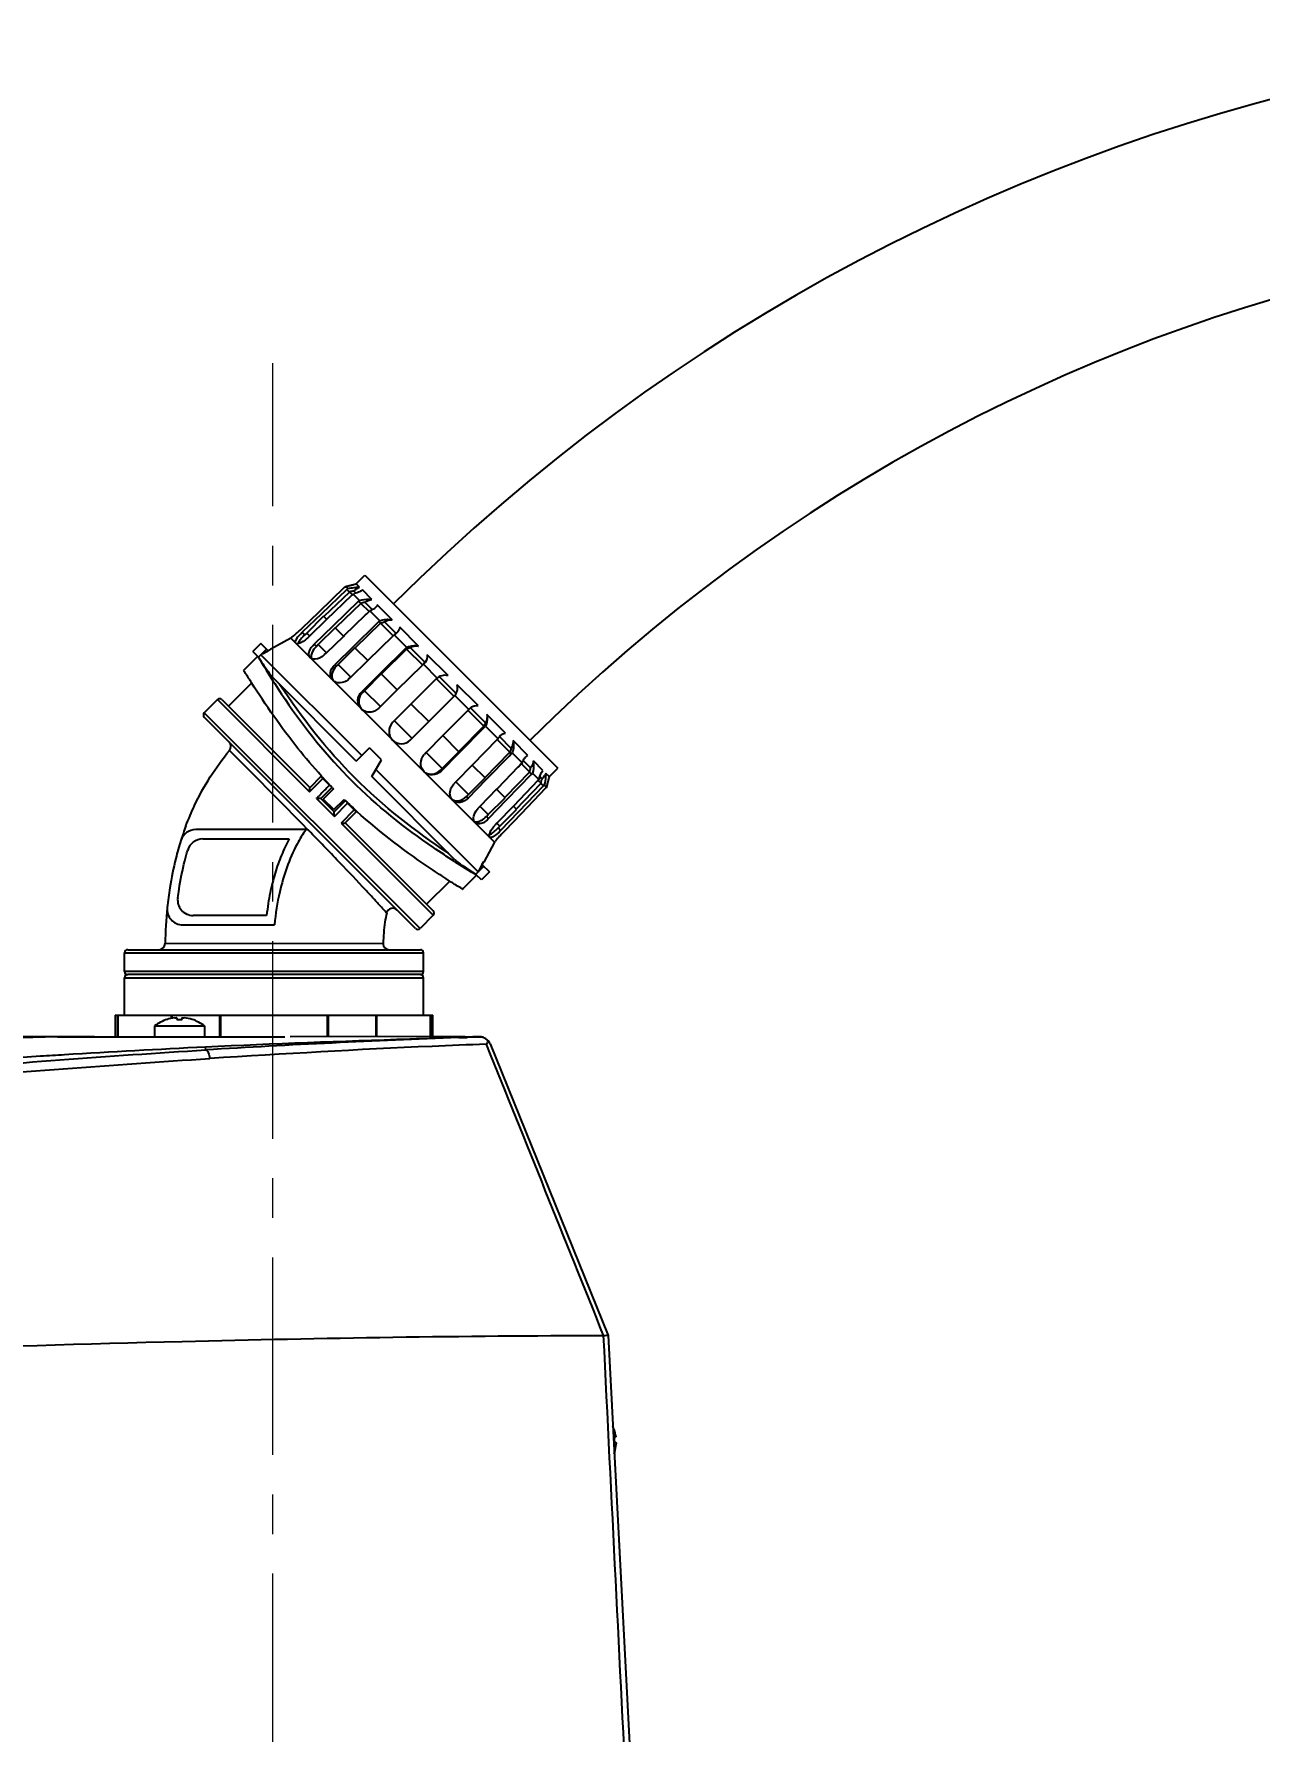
# Model space of a CAD drawing. Header units: millimetres. Extents: x 4086 to 8300, y 123 to 1549.
# Drawn here: x 6761 to 6839.7, y 1135.5 to 1244.5 of the extents above; entities that cross this region are included whole.
import ezdxf

# ---------------------------------------------------------------- set-up
doc = ezdxf.new("R2010")
doc.units = ezdxf.units.MM
doc.linetypes.add('CENTER2', pattern=[28.575, 19.05, -3.175, 3.175, -3.175])
doc.linetypes.add('CENTERX2', pattern=[20.32, 12.7, -2.54, 2.54, -2.54])
doc.layers.add('20_ALL_FEATURES', color=7, linetype='Continuous')
doc.layers.add('中心线层', color=7, linetype='CENTER2', lineweight=0)
doc.layers.add('标注层', color=7, linetype='Continuous', lineweight=0)
doc.styles.add('思源黑', font='SourceHanSansCN-Normal.ttf')
doc.dimstyles.new('尺寸标注_细节_1_2比例', dxfattribs={"dimtxt": 7, "dimasz": 6, "dimexe": 2, "dimexo": 1.5, "dimgap": 1, "dimtad": 1, "dimlfac": 2, "dimdsep": 46, "dimtxsty": '思源黑', "dimcen": 0.09, "dimadec": 0, "dimazin": 0, "dimtp": 0.01, "dimtm": 0.01, "dimtfac": 1, "dimtofl": 0, "dimtmove": 0, "dimatfit": 3, "dimfxl": 1, "dimtolj": 1, "dimarcsym": 0})

# ---------------------------------------------------------------- blocks, each defined once
blk = doc.blocks.new('*D1317')
at = {"layer": 'Defpoints', "color": 0}
for p in [(6626.49, 1233.26), (6560.08, 1011.06), (6919.68, 1011.06)]:
    blk.add_point(p, dxfattribs=at)
at = {"layer": '标注层', "color": 0, "lineweight": -2}
for p, q in [((6624.99, 1233.26), (6558.08, 1233.26)), ((6560.08, 1227.26), (6560.08, 1017.06)), ((6918.18, 1011.06), (6558.08, 1011.06))]:
    blk.add_line(p, q, dxfattribs=at)
at = {"layer": '标注层', "color": 0}
for points in [[(6561.08, 1227.26), (6559.08, 1227.26), (6560.08, 1233.26)], [(6559.08, 1017.06), (6561.08, 1017.06), (6560.08, 1011.06)]]:
    blk.add_solid(points, dxfattribs=at)
at = {"layer": '标注层', "color": 0, "insert": (6551.96, 1122.16), "char_height": 7, "attachment_point": 2, "rotation": 90, "style": '思源黑'}
blk.add_mtext('\\A1;555.5', dxfattribs=at)
blk = doc.blocks.new('*D1319')
at = {"layer": 'Defpoints', "color": 0}
for p in [(6766.39, 1180.07), (6578.85, 1102.06), (6610.09, 1102.06)]:
    blk.add_point(p, dxfattribs=at)
at = {"layer": '标注层', "color": 0, "lineweight": -2}
for p, q in [((6764.89, 1180.07), (6576.85, 1180.07)), ((6578.85, 1174.07), (6578.85, 1108.06)), ((6608.59, 1102.06), (6576.85, 1102.06))]:
    blk.add_line(p, q, dxfattribs=at)
at = {"layer": '标注层', "color": 0}
for points in [[(6579.85, 1174.07), (6577.85, 1174.07), (6578.85, 1180.07)], [(6577.85, 1108.06), (6579.85, 1108.06), (6578.85, 1102.06)]]:
    blk.add_solid(points, dxfattribs=at)
at = {"layer": '标注层', "color": 0, "insert": (6570.6, 1140.25), "char_height": 7, "attachment_point": 2, "rotation": 90, "style": '思源黑'}
blk.add_mtext('\\A1;197', dxfattribs=at)

msp = doc.modelspace()

# ---------------------------------------------------------------- linework, layer by layer
at = {"color": 7, "linetype": 'Continuous'}
for p, q in [((6781.6809, 1209.1763), (6782.2408, 1209.7363)), ((6782.2408, 1209.7363), (6794.6435, 1197.3336)), ((6779.3045, 1207.3711), (6780.9472, 1208.9471)), ((6781.0882, 1208.8061), (6779.4474, 1207.2286)), ((6781.2503, 1208.644), (6779.6067, 1207.0638)), ((6779.79, 1206.8723), (6781.4378, 1208.4565)), ((6781.008, 1209.006), (6781.15, 1208.864)), ((6781.0882, 1208.8061), (6781.2503, 1208.644)), ((6781.2581, 1208.6515), (6781.4456, 1208.4641)), ((6781.4976, 1208.5164), (6781.9097, 1208.1043)), ((6781.6672, 1208.57), (6781.5301, 1208.707)), ((6781.6718, 1209.1649), (6781.688, 1209.1692)), ((6781.8994, 1208.9578), (6781.688, 1209.1692)), ((6782.6964, 1208.1608), (6782.0829, 1208.7743)), ((6778.2086, 1206.3196), (6779.3045, 1207.3711)), ((6779.4474, 1207.2286), (6778.2278, 1206.056)), ((6781.8472, 1208.0471), (6780.2104, 1206.4642)), ((6781.985, 1207.9092), (6780.4072, 1206.3833)), ((6781.8472, 1208.0471), (6781.985, 1207.9092)), ((6781.9929, 1207.9168), (6782.5188, 1207.3909)), ((6782.7221, 1207.5151), (6782.2573, 1207.9798)), ((6782.2919, 1207.1691), (6782.3659, 1207.2406)), ((6782.3659, 1207.2406), (6782.5122, 1207.3821)), ((6782.571, 1207.4431), (6783.2128, 1206.8012)), ((6784.0011, 1206.8561), (6783.0455, 1207.8116)), ((6778.0839, 1206.1999), (6778.2086, 1206.3196)), ((6779.5855, 1207.085), (6778.5109, 1206.0103)), ((6778.7017, 1205.8259), (6779.79, 1206.8723)), ((6780.2104, 1206.4642), (6778.995, 1205.2888)), ((6780.3282, 1206.3423), (6779.2535, 1205.2677)), ((6779.5855, 1207.085), (6779.7942, 1206.8763)), ((6780.3282, 1206.3423), (6780.8733, 1205.7972)), ((6780.4072, 1206.3833), (6780.3462, 1206.3243)), ((6780.9253, 1205.8475), (6782.2919, 1207.1691)), ((6783.0028, 1206.6011), (6781.5194, 1205.1533)), ((6783.2499, 1206.6443), (6781.6185, 1205.0521)), ((6783.1498, 1206.7445), (6783.0028, 1206.6011)), ((6783.1498, 1206.7445), (6783.2499, 1206.6443)), ((6783.2578, 1206.6519), (6784.0728, 1205.8369)), ((6784.2517, 1205.9854), (6783.5048, 1206.7324)), ((6785.6856, 1205.1716), (6784.4816, 1206.3756)), ((6775.5613, 1205.3393), (6775.0464, 1204.8244)), ((6776.0312, 1204.8693), (6775.5613, 1205.3393)), ((6777.482, 1205.6704), (6776.1991, 1204.9734)), ((6777.5295, 1205.709), (6777.482, 1205.6704)), ((6777.482, 1205.6704), (6790.5776, 1192.5748)), ((6778.3898, 1205.8939), (6778.2278, 1206.056)), ((6778.5109, 1206.0103), (6778.3898, 1205.8939)), ((6778.6984, 1205.8228), (6778.5109, 1206.0103)), ((6778.5774, 1205.7064), (6778.7017, 1205.8259)), ((6779.1328, 1205.1509), (6778.995, 1205.2888)), ((6779.2535, 1205.2677), (6779.1328, 1205.1509)), ((6779.7807, 1204.7405), (6779.2535, 1205.2677)), ((6779.783, 1204.7428), (6780.8641, 1205.7882)), ((6781.5194, 1205.1533), (6780.3104, 1203.9734)), ((6781.6054, 1205.0651), (6780.5307, 1203.9905)), ((6780.8641, 1205.7882), (6780.9253, 1205.8475)), ((6781.6054, 1205.0651), (6782.4336, 1204.2369)), ((6782.4347, 1204.238), (6784.0651, 1205.8292)), ((6784.1229, 1205.8911), (6784.9317, 1205.0823)), ((6786.1132, 1204.124), (6785.1504, 1205.0867)), ((6775.3661, 1204.5162), (6774.461, 1203.6111)), ((6775.3832, 1204.4876), (6775.0464, 1204.8244)), ((6775.3849, 1204.4848), (6775.3892, 1204.4775)), ((6775.3892, 1204.4775), (6775.3939, 1204.4696)), ((6775.465, 1204.5076), (6775.4141, 1204.4567)), ((6775.929, 1204.9716), (6775.5167, 1204.5593)), ((6782.0486, 1198.1313), (6775.5686, 1204.6112)), ((6775.6662, 1204.6678), (6775.765, 1204.7231)), ((6775.765, 1204.7231), (6775.8638, 1204.7784)), ((6775.8638, 1204.7784), (6775.9951, 1204.8497)), ((6775.9951, 1204.8497), (6776.0313, 1204.8693)), ((6776.0296, 1204.8709), (6776.0879, 1204.9033)), ((6776.0879, 1204.9033), (6776.1461, 1204.9357)), ((6776.1461, 1204.9357), (6776.2044, 1204.9681)), ((6776.2044, 1204.9681), (6776.1991, 1204.9734)), ((6779.66, 1204.6238), (6779.783, 1204.7428)), ((6780.4106, 1203.8732), (6780.3104, 1203.9734)), ((6780.5307, 1203.9905), (6780.4106, 1203.8732)), ((6781.3444, 1203.1768), (6780.5307, 1203.9905)), ((6781.3471, 1203.1765), (6782.4347, 1204.238)), ((6784.8685, 1205.0258), (6783.2466, 1203.4245)), ((6784.9211, 1204.9731), (6783.299, 1203.3716)), ((6784.3226, 1202.3485), (6785.9445, 1203.9498)), ((6784.8685, 1205.0258), (6784.9211, 1204.9731)), ((6784.9289, 1204.9807), (6785.9495, 1203.9602)), ((6786.0016, 1204.0124), (6786.8981, 1203.1159)), ((6787.5852, 1203.272), (6786.2505, 1204.6067)), ((6781.6963, 1197.7791), (6776.3504, 1203.125)), ((6781.2257, 1203.0581), (6781.3471, 1203.1765)), ((6783.2466, 1203.4245), (6782.0453, 1202.2385)), ((6783.2921, 1203.3784), (6782.2174, 1202.3038)), ((6783.2921, 1203.3784), (6784.3223, 1202.3482)), ((6786.8351, 1203.0592), (6784.0298, 1200.254)), ((6786.8428, 1203.0669), (6787.9741, 1201.9356)), ((6788.1113, 1202.1259), (6787.0331, 1203.2041)), ((6773.4852, 1201.3059), (6774.9749, 1202.7956)), ((6782.0979, 1202.1858), (6782.0453, 1202.2385)), ((6782.2174, 1202.3038), (6782.0979, 1202.1858)), ((6783.24, 1201.2812), (6782.2174, 1202.3038)), ((6783.2411, 1201.2808), (6784.3226, 1202.3485)), ((6785.1612, 1199.1226), (6787.9664, 1201.9279)), ((6788.0231, 1201.9909), (6788.9196, 1201.0944)), ((6789.5139, 1201.3433), (6788.1792, 1202.678)), ((6772.7781, 1201.7302), (6771.9296, 1200.8817)), ((6785.7889, 1187.0224), (6771.9297, 1200.8815)), ((6772.7783, 1201.73), (6778.6972, 1195.8111)), ((6773.0609, 1201.7302), (6778.7178, 1196.0733)), ((6783.1213, 1201.1625), (6783.2411, 1201.2808)), ((6785.2232, 1201.4473), (6786.3546, 1200.316)), ((6788.857, 1201.0373), (6787.2557, 1199.4154)), ((6788.8647, 1201.045), (6789.888, 1200.0217)), ((6789.9939, 1200.2432), (6789.0285, 1201.2087)), ((6791.2828, 1199.5744), (6790.0788, 1200.7784)), ((6785.506, 1187.0224), (6771.9296, 1200.5988)), ((6785.2799, 1199.2413), (6784.1485, 1200.3727)), ((6788.2788, 1198.3917), (6789.8804, 1200.0139)), ((6788.3317, 1198.3394), (6789.933, 1199.9613)), ((6789.8804, 1200.0139), (6789.933, 1199.9613)), ((6789.9896, 1200.0245), (6790.7983, 1199.2157)), ((6781.6963, 1197.7791), (6782.5449, 1198.6276)), ((6783.3085, 1197.8639), (6782.5449, 1198.6276)), ((6787.2557, 1199.4154), (6786.188, 1198.3339)), ((6787.2554, 1199.4151), (6788.2857, 1198.3849)), ((6790.7364, 1199.1579), (6789.1452, 1197.5275)), ((6790.7441, 1199.1655), (6791.5591, 1198.3506)), ((6791.6396, 1198.5976), (6790.9079, 1199.3293)), ((6792.7188, 1198.1383), (6791.7633, 1199.0939)), ((6782.6863, 1196.7891), (6783.3085, 1197.8639)), ((6786.188, 1198.3339), (6786.0697, 1198.2141)), ((6787.211, 1197.3102), (6786.1884, 1198.3328)), ((6787.1457, 1197.1381), (6788.3317, 1198.3394)), ((6787.211, 1197.3102), (6788.2857, 1198.3849)), ((6789.1452, 1197.5275), (6788.0838, 1196.4399)), ((6789.1441, 1197.5264), (6789.9723, 1196.6982)), ((6789.9593, 1196.7112), (6791.5516, 1198.3427)), ((6790.0605, 1196.6122), (6791.5081, 1198.0954)), ((6791.5081, 1198.0954), (6791.6517, 1198.2426)), ((6791.5516, 1198.3427), (6791.6517, 1198.2426)), ((6791.7084, 1198.3056), (6792.3503, 1197.6638)), ((6792.1475, 1197.4583), (6792.0759, 1197.3843)), ((6792.2893, 1197.605), (6792.1475, 1197.4583)), ((6792.297, 1197.6127), (6792.824, 1197.0857)), ((6792.887, 1197.3501), (6792.4225, 1197.8147)), ((6793.6815, 1197.1757), (6793.068, 1197.7892)), ((6778.6972, 1195.8111), (6779.5457, 1196.6596)), ((6779.4249, 1196.7804), (6778.7161, 1196.0716)), ((6779.4249, 1196.7804), (6779.9788, 1196.2265)), ((6779.4904, 1196.7836), (6779.456, 1196.8215)), ((6788.0322, 1191.4432), (6782.6863, 1196.7891)), ((6789.5136, 1190.6662), (6782.9446, 1197.2353)), ((6787.093, 1197.1907), (6787.211, 1197.3102)), ((6787.1457, 1197.1381), (6787.093, 1197.1907)), ((6788.0838, 1196.4399), (6787.9653, 1196.3185)), ((6788.8977, 1195.6235), (6788.084, 1196.4372)), ((6788.8806, 1195.4032), (6790.0605, 1196.6122)), ((6788.8977, 1195.6235), (6789.9723, 1196.6982)), ((6792.0759, 1197.3843), (6790.7543, 1196.0177)), ((6791.2902, 1195.4996), (6792.8164, 1197.0778)), ((6791.3714, 1195.3032), (6792.9543, 1196.94)), ((6793.3637, 1196.5306), (6791.7862, 1194.8898)), ((6791.971, 1194.6995), (6793.5512, 1196.3431)), ((6792.8164, 1197.0778), (6792.9543, 1196.94)), ((6793.0115, 1197.0025), (6793.4236, 1196.5904)), ((6793.3713, 1196.5384), (6793.5587, 1196.3509)), ((6793.6143, 1196.6229), (6793.4773, 1196.7598)), ((6793.5512, 1196.3431), (6793.7133, 1196.181)), ((6794.0764, 1196.7808), (6793.865, 1196.9922)), ((6794.072, 1196.7645), (6794.0764, 1196.7808)), ((6794.0835, 1196.7737), (6794.6435, 1197.3336)), ((6779.1303, 1195.378), (6780.2852, 1194.2231)), ((6779.3265, 1195.5754), (6779.2706, 1195.519)), ((6779.4249, 1195.3662), (6780.132, 1196.0733)), ((6779.4249, 1195.3662), (6780.2734, 1194.5177)), ((6780.2278, 1195.9994), (6779.5663, 1195.3379)), ((6780.2451, 1194.6591), (6779.5663, 1195.3379)), ((6780.1445, 1196.0856), (6780.1123, 1196.119)), ((6780.2451, 1194.6591), (6780.9066, 1195.3206)), ((6780.9805, 1195.2248), (6780.2734, 1194.5177)), ((6781.0262, 1195.205), (6780.9928, 1195.2373)), ((6788.7804, 1195.5033), (6788.8977, 1195.6235)), ((6788.8806, 1195.4032), (6788.7804, 1195.5033)), ((6790.7064, 1195.9682), (6789.65, 1194.8758)), ((6790.1749, 1194.3463), (6791.2495, 1195.421)), ((6790.196, 1194.0878), (6791.3714, 1195.3032)), ((6790.7044, 1195.9661), (6791.2495, 1195.421)), ((6790.7543, 1196.0177), (6790.7064, 1195.9682)), ((6791.2315, 1195.439), (6791.2902, 1195.4996)), ((6792.1426, 1194.5472), (6793.7133, 1196.181)), ((6793.8543, 1196.0399), (6792.2788, 1194.3978)), ((6793.7712, 1196.2428), (6793.9132, 1196.1008)), ((6780.2852, 1194.2231), (6781.1337, 1195.0716)), ((6781.5668, 1194.6385), (6780.7183, 1193.79)), ((6780.9788, 1193.8089), (6781.6876, 1194.5177)), ((6781.1337, 1195.0716), (6781.6876, 1194.5177)), ((6781.7286, 1194.5489), (6781.6907, 1194.5833)), ((6789.65, 1194.8758), (6789.531, 1194.7528)), ((6790.1749, 1194.3463), (6789.6497, 1194.8715)), ((6790.0581, 1194.2256), (6790.1749, 1194.3463)), ((6790.196, 1194.0878), (6790.0581, 1194.2256)), ((6791.7862, 1194.8898), (6790.7264, 1193.7875)), ((6790.9175, 1193.6037), (6791.9922, 1194.6783)), ((6790.9632, 1193.3205), (6792.1426, 1194.5472)), ((6792.2788, 1194.3978), (6791.2263, 1193.3009)), ((6791.7835, 1194.887), (6791.9922, 1194.6783)), ((6778.4667, 1193.3764), (6771.3838, 1193.3764)), ((6780.7183, 1193.79), (6786.6374, 1187.8709)), ((6780.9805, 1193.8106), (6786.6374, 1188.1537)), ((6790.7264, 1193.7875), (6790.6136, 1193.6702)), ((6790.9175, 1193.6037), (6790.73, 1193.7912)), ((6790.8012, 1193.4826), (6790.9175, 1193.6037)), ((6790.9632, 1193.3205), (6790.8012, 1193.4826)), ((6791.2263, 1193.3009), (6791.1071, 1193.1766)), ((6771.8286, 1192.7764), (6777.3895, 1192.7764)), ((6790.5776, 1192.5748), (6789.8806, 1191.2919)), ((6790.5776, 1192.5748), (6790.6163, 1192.6224)), ((6789.8788, 1191.0218), (6789.4651, 1190.6081)), ((6789.7456, 1191.094), (6789.5136, 1190.6662)), ((6789.767, 1191.1335), (6789.7456, 1191.094)), ((6789.8627, 1191.3098), (6789.767, 1191.1335)), ((6789.767, 1191.1335), (6790.2465, 1190.6541)), ((6789.7781, 1191.1224), (6789.8105, 1191.1807)), ((6789.8105, 1191.1807), (6789.8429, 1191.2389)), ((6789.8429, 1191.2389), (6789.8753, 1191.2972)), ((6789.8806, 1191.2919), (6789.8627, 1191.3098)), ((6786.2131, 1188.578), (6787.7029, 1190.0678)), ((6789.4234, 1190.4589), (6788.5183, 1189.5538)), ((6789.416, 1190.559), (6789.3639, 1190.5069)), ((6789.385, 1190.4819), (6789.3769, 1190.4867)), ((6789.3918, 1190.4778), (6789.385, 1190.4819)), ((6789.7316, 1190.1392), (6789.3948, 1190.476)), ((6790.2465, 1190.6541), (6789.7316, 1190.1392)), ((6775.9332, 1187.8608), (6771.2204, 1187.8608)), ((6786.6374, 1187.8709), (6785.7889, 1187.0224)), ((6770.545, 1187.2608), (6776.4482, 1187.2608)), ((6766.8139, 1184.2608), (6766.8139, 1185.4608)), ((6766.8139, 1185.4608), (6786.0137, 1185.4608)), ((6767.0139, 1185.6608), (6785.8138, 1185.6608)), ((6769.4168, 1186.0557), (6783.4192, 1186.0725)), ((6786.0139, 1184.2608), (6786.0139, 1185.4608)), ((6786.0139, 1184.2608), (6766.8139, 1184.2608)), ((6766.8139, 1181.4608), (6766.8139, 1183.8608)), ((6766.8139, 1183.8608), (6786.0137, 1183.8608)), ((6785.8137, 1184.0608), (6767.0139, 1184.0608)), ((6786.0139, 1181.4608), (6786.0139, 1183.8608)), ((6766.2139, 1181.4608), (6766.2139, 1180.0688)), ((6766.2139, 1181.4608), (6786.6139, 1181.4608)), ((6766.3704, 1180.0688), (6766.3704, 1181.4608)), ((6766.3942, 1180.0688), (6766.3942, 1181.4608)), ((6769.5373, 1181.1807), (6769.5403, 1181.1755)), ((6769.8059, 1181.4608), (6769.8059, 1181.2452)), ((6769.8504, 1181.4608), (6769.8504, 1181.2859)), ((6770.1673, 1181.2859), (6770.1673, 1181.1755)), ((6770.5193, 1181.1755), (6770.5193, 1181.2859)), ((6771.1463, 1181.1755), (6771.1494, 1181.1807)), ((6772.9339, 1180.0688), (6772.9339, 1181.4608)), ((6773.0021, 1180.0688), (6773.0021, 1181.4608)), ((6779.8256, 1181.4608), (6779.8256, 1180.0739)), ((6779.8939, 1181.4608), (6779.8939, 1180.0741)), ((6782.9773, 1180.082), (6782.9773, 1181.4608)), ((6783.0219, 1180.0821), (6783.0219, 1181.4608)), ((6786.4336, 1181.4608), (6786.4336, 1180.0812)), ((6786.4573, 1181.4608), (6786.4573, 1180.0812)), ((6786.6139, 1180.0807), (6786.6139, 1181.4608)), ((6762.5066, 1180.0688), (6720.259, 1178.7817)), ((6762.5066, 1180.0688), (6777.0985, 1180.0688)), ((6768.7433, 1180.7582), (6768.7433, 1180.0688)), ((6768.7433, 1180.7582), (6771.9433, 1180.7582)), ((6771.9433, 1180.7582), (6771.9433, 1180.0688)), ((6786.5465, 1180.0809), (6777.4566, 1180.0688)), ((6788.3761, 1180.0711), (6786.5465, 1180.0809)), ((6788.681, 1180.0688), (6788.3761, 1180.0711)), ((6788.6894, 1180.0262), (6788.5361, 1180.0214)), ((6788.6686, 1180.0688), (6788.7953, 1180.0688)), ((6788.8075, 1180.0298), (6788.6894, 1180.0262)), ((6788.6923, 1180.0238), (6788.8077, 1180.0277)), ((6789.62, 1180.0557), (6789.6119, 1180.0575)), ((6772.0259, 1179.2239), (6772.0098, 1179.4004)), ((6790.0796, 1179.5182), (6790.0515, 1179.588)), ((6790.2948, 1179.6048), (6797.8641, 1160.87)), ((6797.8646, 1160.8688), (6799.5106, 1129.4608)), ((6798.2125, 1154.9658), (6798.2073, 1154.9625)), ((6798.2402, 1154.3364), (6798.3505, 1154.3422)), ((6798.3689, 1153.9906), (6798.2586, 1153.9849)), ((6798.2914, 1153.3587), (6798.2968, 1153.356))]:
    msp.add_line(p, q, dxfattribs=at)
for points in [[(6775.4897, 1204.5345), (6775.4816, 1204.5261), (6775.4738, 1204.5176), (6775.4662, 1204.5088)], [(6775.5154, 1204.5579), (6775.5066, 1204.5504), (6775.498, 1204.5426), (6775.4897, 1204.5345)], [(6789.416, 1190.559), (6789.4248, 1190.5666), (6789.4334, 1190.5744), (6789.4417, 1190.5825)], [(6789.4417, 1190.5825), (6789.4498, 1190.5908), (6789.4576, 1190.5994), (6789.4651, 1190.6081)]]:
    msp.add_lwpolyline(points, dxfattribs=at)
for centre, radius, start, end in [((6774.6274, 1215.5339), 9.1282, 313.814751, 314.346221), ((6777.8913, 1223.5642), 14.8881, 282.083781, 282.266839), ((6777.956, 1223.2758), 14.5925, 282.259271, 283.190543), ((6783.5307, 1206.2657), 3.5241, 132.497938, 133.875123), ((6782.5742, 1202.907), 5.8933, 100.857061, 103.028467), ((6778.1655, 1222.3737), 13.6664, 283.198096, 283.351669), ((6778.2121, 1222.1836), 13.4706, 283.34585, 284.196712), ((6780.0307, 1209.9202), 2.0304, 313.870271, 316.259534), ((6782.5117, 1203.2255), 5.5688, 100.15267, 100.842753), ((6780.7251, 1211.4473), 3.031, 284.765917, 285.553107), ((6778.3945, 1221.4588), 12.7232, 284.200806, 284.92664), ((6780.7556, 1211.3379), 2.9175, 285.551478, 286.524697), ((6782.9201, 1206.9377), 1.5433, 130.897423, 134.043905), ((6782.6773, 1205.6343), 2.3829, 100.151446, 106.987794), ((6781.671, 1208.252), 1.2101, 314.037937, 318.047922), ((6771.6568, 1212.8998), 9.2842, 311.912431, 313.809462), ((6783.8869, 1205.9892), 1.0554, 129.700791, 134.304413), ((6771.1246, 1213.5429), 10.119, 309.269132, 309.488541), ((6771.6032, 1212.9612), 9.3656, 309.492296, 311.90563), ((6783.4171, 1206.4932), 0.9277, 314.301724, 319.535015), ((6785.4771, 1204.4093), 0.8664, 129.022742, 134.632519), ((6827.9688, 1235.8991), 61.253, 210.87123, 212.37289), ((6785.3701, 1204.5316), 0.8176, 314.634586, 320.576367), ((6787.4007, 1202.4935), 0.8, 76.668878, 135), ((6772.9195, 1201.5888), 0.2, 45, 135), ((6787.4007, 1202.4935), 0.8, 315.000003, 13.331122), ((6772.071, 1200.7402), 0.2, 135, 225), ((6782.5153, 1201.6552), 0.7199, 225.020329, 230.741796), ((6789.4388, 1200.4628), 0.8176, 129.42363, 135.365417), ((6784.5955, 1199.6883), 0.8, 135, 315), ((6789.3165, 1200.5699), 0.8664, 315.367483, 320.977254), ((6773.2459, 1198.7168), 0.4, 320.035415, 45), ((6791.4004, 1198.5099), 0.9277, 130.464984, 135.698281), ((6790.8964, 1198.9797), 1.0554, 315.695587, 320.299203), ((6793.1592, 1196.7638), 1.2101, 131.952078, 135.962068), ((6804.9395, 1219.9641), 34.4237, 222.32901, 222.529715), ((6804.474, 1219.5347), 33.7904, 222.526768, 223.574338), ((6790.5415, 1197.7701), 2.3829, 343.012084, 349.848432), ((6791.8449, 1198.0129), 1.5433, 315.956093, 319.102572), ((6794.8274, 1195.1235), 2.0304, 133.740468, 136.129733), ((6787.6438, 1197.7064), 6.0682, 346.971768, 347.973253), ((6788.0246, 1197.6237), 5.6786, 347.989162, 349.849224), ((6808.1761, 1193.0503), 14.5855, 166.786008, 167.740905), ((6807.2349, 1193.2694), 13.6191, 166.65025, 166.77816), ((6807.0746, 1193.3088), 13.454, 165.779598, 166.656017), ((6806.3489, 1193.4917), 12.7056, 165.07315, 165.775244), ((6744.7331, 1229.7659), 48.6384, 315.007775, 315.242115), ((6803.8718, 1218.964), 32.9607, 223.577078, 223.875753), ((6803.5252, 1218.6303), 32.4796, 223.957216, 224.168608), ((6803.5077, 1218.5872), 32.4368, 225.831369, 226.043061), ((6791.173, 1198.6235), 3.5241, 316.124875, 317.502058), ((6800.4411, 1189.7202), 9.1282, 135.653782, 136.185252), ((6808.4518, 1192.9883), 14.868, 167.732993, 167.916205), ((6803.8272, 1218.9192), 32.8975, 226.124702, 226.394528), ((6804.3999, 1219.523), 33.7297, 226.397527, 227.47533), ((6804.8424, 1220.0027), 34.3823, 227.472183, 227.673063), ((6771.3838, 1192.3764), 1, 90.000165, 162.407389), ((6788.4331, 1186.9745), 18.8845, 159.398817, 162.419144), ((6797.8073, 1186.7493), 9.2846, 136.190578, 138.090777), ((6771.8286, 1191.7764), 1, 90, 163.801874), ((6798.3717, 1186.2818), 10.0175, 140.482572, 140.731225), ((6797.8638, 1186.6999), 9.3596, 138.096809, 140.478868), ((6820.8924, 1243.2031), 61.4186, 237.629479, 239.127783), ((6771.2204, 1188.8608), 1, 172.370007, 270), ((6788.8374, 1186.3902), 12.4198, 166.112065, 175.980034), ((6795.6243, 1185.6956), 26.2099, 174.156685, 179.212841), ((6770.545, 1188.2608), 1, 174.078634, 269.999995), ((6784.0356, 1187.9271), 0.4, 45, 166.660334), ((6786.496, 1188.0123), 0.2, 315, 45), ((6785.6474, 1187.1638), 0.2, 225, 315), ((6767.0139, 1185.4608), 0.2, 90, 180), ((6769.0167, 1186.0608), 0.4, 269.954756, 359.261665), ((6783.8192, 1186.0608), 0.4, 178.33438, 270.012983), ((6785.8139, 1185.4608), 0.2, 0, 90), ((6767.0139, 1184.2608), 0.2, 180, 270), ((6767.0139, 1183.8608), 0.2, 90, 180), ((6785.8139, 1184.2608), 0.2, 270, 0), ((6785.8139, 1183.8608), 0.2, 0, 90), ((6770.3433, 1178.7088), 2.6, 108.060208, 127.979872), ((6770.3433, 1178.7088), 2.594, 96.552172, 108.032352), ((6770.3433, 1178.7088), 2.594, 71.967648, 83.447828), ((6770.3433, 1178.7088), 2.6, 52.020128, 71.939792), ((6813.6298, 486.9218), 693.5511, 92.0946536, 93.4390578), ((6798.4217, 897.6218), 282.5695, 91.787179, 91.949774), ((6789.5082, 1187.5648), 7.508, 270.177402, 270.823454), ((6789.6259, 1179.3514), 0.7063, 87.129499, 90.794524), ((6789.6338, 1179.3374), 0.7131, 22.053376, 91.385143), ((6789.6242, 1179.3281), 0.7296, 71.033754, 87.082096), ((6794.8656, 653.2139), 526.6576, 93.474258, 93.640938), ((6809.7821, 409.1732), 771.1539, 92.8075719, 93.4817031), ((-1279.3144, -2076.4869), 8701.5337, 21.84175046, 21.97410354), ((6795.7861, 1154.0315), 2.594, 9.552172, 23.395892), ((6795.7861, 1154.0315), 2.594, 344.967648, 356.447828), ((6795.7861, 1154.0315), 2.6, 342.615467, 344.939792)]:
    msp.add_arc(centre, radius, start, end, dxfattribs=at)
for points, knots in [([(6781.15, 1208.864), (6781.2876, 1208.8934), (6781.4697, 1208.9261), (6781.6533, 1208.9463), (6781.697, 1208.95)], [0, 0, 0, 0, 0.76239741, 1, 1, 1, 1]), ([(6781.5301, 1208.707), (6781.5524, 1208.7264), (6781.6352, 1208.7958), (6781.7223, 1208.8607), (6781.7895, 1208.9014)], [0, 0, 0, 0, 0.27319073, 1, 1, 1, 1]), ([(6782.0829, 1208.7743), (6782.0648, 1208.7578), (6781.9651, 1208.6838), (6781.8503, 1208.6337), (6781.7576, 1208.5986)], [0, 0, 0, 0, 0.19819469, 1, 1, 1, 1]), ([(6781.9097, 1208.1043), (6782.1046, 1208.1552), (6782.3708, 1208.1936), (6782.6348, 1208.1715), (6782.6964, 1208.1608)], [0, 0, 0, 0, 0.76301784, 1, 1, 1, 1]), ([(6782.2573, 1207.9798), (6782.2936, 1208.0058), (6782.4269, 1208.0919), (6782.5819, 1208.1541), (6782.6964, 1208.1608)], [0, 0, 0, 0, 0.28019067, 1, 1, 1, 1]), ([(6783.0455, 1207.8116), (6783.037, 1207.7869), (6782.9794, 1207.6773), (6782.8776, 1207.5986), (6782.7951, 1207.5489)], [0, 0, 0, 0, 0.21384908, 1, 1, 1, 1]), ([(6783.5048, 1206.7324), (6783.5439, 1206.7562), (6783.6962, 1206.8359), (6783.8755, 1206.8709), (6784.0011, 1206.8561)], [0, 0, 0, 0, 0.26584162, 1, 1, 1, 1]), ([(6784.4816, 1206.3756), (6784.4801, 1206.2697), (6784.4122, 1206.1245), (6784.3091, 1206.0233), (6784.2793, 1205.9978)], [0, 0, 0, 0, 0.72974686, 1, 1, 1, 1]), ([(6777.8025, 1205.3499), (6777.7364, 1205.416), (6777.9267, 1205.7611), (6778.0914, 1205.9249), (6778.2278, 1206.056)], [0, 0, 0, 0, 0.33069332, 1, 1, 1, 1]), ([(6778.1065, 1205.3771), (6778.0892, 1205.3694), (6778.0282, 1205.3446), (6777.9638, 1205.3259), (6777.9171, 1205.3219)], [0, 0, 0, 0, 0.28807525, 1, 1, 1, 1]), ([(6778.7325, 1204.4199), (6778.64, 1204.5124), (6778.6405, 1204.9076), (6778.8567, 1205.1551), (6778.995, 1205.2888)], [0, 0, 0, 0, 0.40474432, 1, 1, 1, 1]), ([(6779.1328, 1205.1509), (6779.0769, 1205.0969), (6778.9041, 1204.9027), (6778.7621, 1204.6326), (6778.7896, 1204.4475)], [0, 0, 0, 0, 0.29353176, 1, 1, 1, 1]), ([(6784.9317, 1205.0823), (6784.9853, 1205.1112), (6785.2217, 1205.2113), (6785.4968, 1205.2216), (6785.6856, 1205.1716)], [0, 0, 0, 0, 0.23766581, 1, 1, 1, 1]), ([(6775.548, 1204.2498), (6775.6385, 1204.1081), (6775.7971, 1203.8641), (6776.0627, 1203.4884), (6776.2301, 1203.2454), (6776.3504, 1203.1251)], [0, 0, 0, 0, 0.36494738, 0.6308302, 1, 1, 1, 1]), ([(6779.66, 1204.6238), (6779.603, 1204.5687), (6779.3884, 1204.3975), (6779.0889, 1204.2903), (6778.8954, 1204.3344)], [0, 0, 0, 0, 0.28537174, 1, 1, 1, 1]), ([(6780.1811, 1202.9713), (6780.0626, 1203.0898), (6779.9564, 1203.5009), (6780.1693, 1203.8357), (6780.3104, 1203.9734)], [0, 0, 0, 0, 0.4594966, 1, 1, 1, 1]), ([(6774.9656, 1202.8098), (6774.8388, 1203.0082), (6774.6809, 1203.281), (6774.496, 1203.539), (6774.461, 1203.6111)], [0, 0, 0, 0, 0.74613491, 1, 1, 1, 1]), ([(6776.2356, 1203.1026), (6776.5246, 1202.6474), (6778.0569, 1200.3079), (6779.8158, 1198.1026), (6781.4128, 1196.5056)], [0, 0, 0, 0, 0.19273083, 1, 1, 1, 1]), ([(6780.4106, 1203.8732), (6780.2869, 1203.7525), (6780.0996, 1203.4685), (6780.1232, 1203.1109), (6780.1974, 1202.9809)], [0, 0, 0, 0, 0.53586648, 1, 1, 1, 1]), ([(6780.9686, 1202.8807), (6780.9119, 1202.8545), (6780.6936, 1202.7785), (6780.4342, 1202.8023), (6780.2888, 1202.8882)], [0, 0, 0, 0, 0.27016612, 1, 1, 1, 1]), ([(6779.456, 1196.8215), (6778.9332, 1197.3972), (6777.3179, 1199.3038), (6775.8916, 1201.361), (6774.9656, 1202.8098)], [0, 0, 0, 0, 0.31140854, 1, 1, 1, 1]), ([(6787.6137, 1191.8617), (6785.4707, 1193.2818), (6781.3833, 1196.4757), (6778.1895, 1200.5631), (6776.7692, 1202.7062)], [0, 0, 0, 0, 0.49998744, 1, 1, 1, 1]), ([(6782.0064, 1201.146), (6781.8696, 1201.2828), (6781.7079, 1201.7014), (6781.9018, 1202.0969), (6782.0453, 1202.2385)], [0, 0, 0, 0, 0.48986493, 1, 1, 1, 1]), ([(6782.0979, 1202.1858), (6781.9626, 1202.0522), (6781.7753, 1201.6879), (6781.8949, 1201.2888), (6782.0102, 1201.1473)], [0, 0, 0, 0, 0.51013517, 1, 1, 1, 1]), ([(6782.8603, 1200.989), (6782.7299, 1200.9346), (6782.4383, 1200.8939), (6782.1666, 1201.0104), (6782.0597, 1201.0978)], [0, 0, 0, 0, 0.50582935, 1, 1, 1, 1]), ([(6790.0788, 1200.7784), (6790.0961, 1200.7129), (6790.1359, 1200.4587), (6790.0789, 1200.1908), (6789.9896, 1200.0245)], [0, 0, 0, 0, 0.26405281, 1, 1, 1, 1]), ([(6791.7633, 1199.0939), (6791.7781, 1198.9683), (6791.7431, 1198.789), (6791.6634, 1198.6366), (6791.6396, 1198.5976)], [0, 0, 0, 0, 0.73415833, 1, 1, 1, 1]), ([(6770.7562, 1193.6192), (6770.9226, 1194.0614), (6771.6464, 1195.7841), (6772.656, 1197.3899), (6773.5526, 1198.4598)], [0, 0, 0, 0, 0.25285874, 1, 1, 1, 1]), ([(6778.5276, 1193.4366), (6777.9013, 1194.0791), (6776.2501, 1195.7606), (6774.585, 1197.4285), (6773.5525, 1198.4599)], [0, 0, 0, 0, 0.38074179, 1, 1, 1, 1]), ([(6793.068, 1197.7892), (6793.0659, 1197.7543), (6793.0391, 1197.596), (6792.9596, 1197.4513), (6792.887, 1197.3501)], [0, 0, 0, 0, 0.21931752, 1, 1, 1, 1]), ([(6793.068, 1197.7892), (6793.0787, 1197.7275), (6793.1008, 1197.4636), (6793.0624, 1197.1974), (6793.0115, 1197.0025)], [0, 0, 0, 0, 0.23700367, 1, 1, 1, 1]), ([(6788.0093, 1191.3287), (6787.5541, 1191.6177), (6785.2149, 1193.1502), (6783.0097, 1194.9088), (6781.4128, 1196.5056)], [0, 0, 0, 0, 0.19274463, 1, 1, 1, 1]), ([(6787.1457, 1197.1381), (6787.0041, 1196.9946), (6786.6086, 1196.8007), (6786.19, 1196.9623), (6786.0532, 1197.0992)], [0, 0, 0, 0, 0.51012729, 1, 1, 1, 1]), ([(6786.2458, 1196.9912), (6786.3842, 1196.937), (6786.7082, 1196.9182), (6786.9847, 1197.081), (6787.093, 1197.1907)], [0, 0, 0, 0, 0.49103532, 1, 1, 1, 1]), ([(6793.865, 1196.9922), (6793.8578, 1196.9743), (6793.8188, 1196.8913), (6793.7667, 1196.8152), (6793.7233, 1196.7574)], [0, 0, 0, 0, 0.21074218, 1, 1, 1, 1]), ([(6778.6972, 1195.8111), (6778.6972, 1195.8659), (6778.696, 1195.944), (6778.7079, 1196.0269), (6778.7081, 1196.0636), (6778.7161, 1196.0716)], [0, 0, 0, 0, 0.62713882, 0.87057327, 1, 1, 1, 1]), ([(6779.4269, 1195.3682), (6779.4246, 1195.3685), (6779.3942, 1195.3714), (6779.3638, 1195.3729), (6779.3356, 1195.374)], [0, 0, 0, 0, 0.07625521, 1, 1, 1, 1]), ([(6787.7437, 1195.4949), (6787.6988, 1195.6285), (6787.7008, 1195.8348), (6787.7664, 1196.0148), (6787.7877, 1196.0609)], [0, 0, 0, 0, 0.73515998, 1, 1, 1, 1]), ([(6788.8806, 1195.4032), (6788.7429, 1195.2621), (6788.4081, 1195.0492), (6787.997, 1195.1554), (6787.8785, 1195.2739)], [0, 0, 0, 0, 0.54049564, 1, 1, 1, 1]), ([(6787.992, 1195.2449), (6788.055, 1195.2252), (6788.3432, 1195.19), (6788.6275, 1195.3466), (6788.7804, 1195.5033)], [0, 0, 0, 0, 0.23141905, 1, 1, 1, 1]), ([(6780.2852, 1194.2231), (6780.2851, 1194.256), (6780.2842, 1194.3549), (6780.2804, 1194.4538), (6780.2755, 1194.5197)], [0, 0, 0, 0, 0.33267485, 1, 1, 1, 1]), ([(6787.7284, 1190.0511), (6787.363, 1190.2846), (6785.2693, 1191.6506), (6783.2588, 1193.1593), (6781.7286, 1194.5489)], [0, 0, 0, 0, 0.17340081, 1, 1, 1, 1]), ([(6789.3271, 1193.8253), (6789.3049, 1193.8475), (6789.221, 1193.9677), (6789.2219, 1194.1279), (6789.2448, 1194.238)], [0, 0, 0, 0, 0.21809612, 1, 1, 1, 1]), ([(6789.2448, 1194.238), (6789.2542, 1194.283), (6789.3114, 1194.473), (6789.4255, 1194.6437), (6789.531, 1194.7528)], [0, 0, 0, 0, 0.23252411, 1, 1, 1, 1]), ([(6789.5753, 1193.9054), (6789.6173, 1193.9185), (6789.7973, 1193.9934), (6789.9536, 1194.1175), (6790.0581, 1194.2256)], [0, 0, 0, 0, 0.22610509, 1, 1, 1, 1]), ([(6778.4667, 1193.3764), (6778.2513, 1193.0827), (6777.7831, 1192.298), (6777.1935, 1190.9602), (6776.9064, 1189.9029), (6776.7807, 1189.3712)], [0, 0, 0, 0, 0.25001196, 0.62495886, 1, 1, 1, 1]), ([(6783.6464, 1188.0194), (6783.6083, 1188.0565), (6783.4771, 1188.2158), (6783.1708, 1188.541), (6782.6942, 1189.0667), (6781.7701, 1190.0579), (6780.3697, 1191.538), (6779.1722, 1192.7753), (6778.5276, 1193.4366)], [0, 0, 0, 0, 0.02141591, 0.08286778, 0.17988702, 0.30695918, 0.62832544, 1, 1, 1, 1]), ([(6780.7183, 1193.79), (6780.7731, 1193.79), (6780.8512, 1193.7889), (6780.9341, 1193.8007), (6780.9708, 1193.8009), (6780.9788, 1193.8089)], [0, 0, 0, 0, 0.62712836, 0.87052515, 1, 1, 1, 1]), ([(6789.2718, 1193.9062), (6789.2929, 1193.8968), (6789.3917, 1193.8661), (6789.4995, 1193.8818), (6789.5753, 1193.9054)], [0, 0, 0, 0, 0.22491347, 1, 1, 1, 1]), ([(6790.196, 1194.0878), (6790.0623, 1193.9495), (6789.8148, 1193.7333), (6789.4196, 1193.7328), (6789.3271, 1193.8253)], [0, 0, 0, 0, 0.5952478, 1, 1, 1, 1]), ([(6790.2291, 1193.0096), (6790.2303, 1193.0235), (6790.2402, 1193.0887), (6790.2631, 1193.1513), (6790.2841, 1193.1988)], [0, 0, 0, 0, 0.21164662, 1, 1, 1, 1]), ([(6790.9632, 1193.3205), (6790.8321, 1193.1842), (6790.6683, 1193.0195), (6790.3232, 1192.8292), (6790.2571, 1192.8953)], [0, 0, 0, 0, 0.66929821, 1, 1, 1, 1]), ([(6770.4305, 1192.6786), (6770.31, 1192.2985), (6770.029, 1191.3077), (6769.7355, 1189.8676), (6769.595, 1188.7941), (6769.5504, 1188.364)], [0, 0, 0, 0, 0.27849784, 0.71423516, 1, 1, 1, 1]), ([(6770.2293, 1188.9936), (6770.254, 1189.1784), (6770.3728, 1189.9892), (6770.5816, 1191.0131), (6770.8029, 1191.8303), (6770.8683, 1192.0553)], [0, 0, 0, 0, 0.17457312, 0.77043978, 1, 1, 1, 1]), ([(6777.3895, 1192.7764), (6777.2986, 1192.6099), (6777.0389, 1192.1016), (6776.659, 1191.1868), (6776.2921, 1189.9767), (6776.0616, 1188.8513), (6775.9628, 1188.1235), (6775.9332, 1187.8608)], [0, 0, 0, 0, 0.12496531, 0.37164941, 0.61833351, 0.86501761, 1, 1, 1, 1]), ([(6788.032, 1191.4434), (6788.1956, 1191.2798), (6788.5196, 1191.068), (6788.9621, 1190.7624), (6789.2235, 1190.5997), (6789.3557, 1190.5176)], [0, 0, 0, 0, 0.42922808, 0.71111028, 1, 1, 1, 1]), ([(6788.5183, 1189.5538), (6788.5903, 1189.5213), (6787.9827, 1189.869), (6787.924, 1189.9261), (6787.7284, 1190.0511)], [0, 0, 0, 0, 0.25379892, 1, 1, 1, 1]), ([(6783.6463, 1188.0194), (6783.6, 1187.8223), (6783.4793, 1187.1786), (6783.4318, 1186.5239), (6783.4192, 1186.0725)], [0, 0, 0, 0, 0.3095727, 1, 1, 1, 1]), ([(6770.1512, 1181.291), (6770.1512, 1181.2896), (6770.1441, 1181.2878), (6770.1402, 1181.2862), (6770.1364, 1181.2852)], [0, 0, 0, 0, 0.26201209, 1, 1, 1, 1]), ([(6770.1377, 1181.2928), (6770.141, 1181.2928), (6770.1442, 1181.2924), (6770.1512, 1181.2923), (6770.1512, 1181.291)], [0, 0, 0, 0, 0.71758117, 1, 1, 1, 1]), ([(6770.3433, 1181.1807), (6770.3531, 1181.1807), (6770.3727, 1181.1807), (6770.3922, 1181.1806), (6770.402, 1181.1804)], [0, 0, 0, 0, 0.49996565, 1, 1, 1, 1]), ([(6770.5193, 1181.2859), (6770.5193, 1181.2874), (6770.5246, 1181.2904), (6770.5287, 1181.291), (6770.5319, 1181.2915)], [0, 0, 0, 0, 0.31106066, 1, 1, 1, 1]), ([(6770.5319, 1181.2915), (6770.5344, 1181.2919), (6770.5399, 1181.2925), (6770.5455, 1181.2927), (6770.5485, 1181.2928)], [0, 0, 0, 0, 0.45007269, 1, 1, 1, 1]), ([(6770.5485, 1181.2928), (6770.5532, 1181.2928), (6770.5635, 1181.2925), (6770.5737, 1181.2916), (6770.5793, 1181.291)], [0, 0, 0, 0, 0.45505123, 1, 1, 1, 1]), ([(6770.5793, 1181.291), (6770.5849, 1181.2903), (6770.5967, 1181.2887), (6770.6084, 1181.2865), (6770.6146, 1181.2852)], [0, 0, 0, 0, 0.46979232, 1, 1, 1, 1]), ([(6788.5361, 1180.0214), (6787.3999, 1179.9859), (6781.8901, 1179.8058), (6776.3804, 1179.6129), (6772.0095, 1179.4015)], [0, 0, 0, 0, 0.20621097, 1, 1, 1, 1]), ([(6789.6149, 1180.0549), (6789.6144, 1180.0548), (6789.6118, 1180.0541), (6789.6091, 1180.0542), (6789.6071, 1180.0541)], [0, 0, 0, 0, 0.20471296, 1, 1, 1, 1]), ([(6621.6389, 1153.2173), (6627.73, 1154.8105), (6640.015, 1157.9381), (6658.5203, 1162.552), (6677.2253, 1166.8048), (6696.0927, 1170.427), (6715.0818, 1173.4397), (6734.1505, 1175.9356), (6753.1359, 1177.8908), (6765.775, 1178.8322), (6772.0258, 1179.224)], [0, 0, 0, 0, 0.12352932, 0.24871906, 0.37418717, 0.49983938, 0.62558347, 0.75136457, 0.87711675, 1, 1, 1, 1]), ([(6772.0255, 1179.224), (6772.1009, 1179.2076), (6772.225, 1178.9933), (6772.2663, 1178.8004), (6772.2842, 1178.6693)], [0, 0, 0, 0, 0.3685847, 1, 1, 1, 1]), ([(6790.0515, 1179.588), (6788.8876, 1179.5443), (6782.9615, 1179.3147), (6777.0408, 1178.9634), (6772.2842, 1178.6693)], [0, 0, 0, 0, 0.1964028, 1, 1, 1, 1]), ([(6621.6082, 1152.6498), (6627.7113, 1154.2774), (6640.0059, 1157.4898), (6658.5574, 1162.0777), (6677.2902, 1166.3204), (6696.1809, 1169.9397), (6715.1948, 1172.9397), (6734.294, 1175.4144), (6753.3308, 1177.323), (6766.0083, 1178.2596), (6772.2842, 1178.6693)], [0, 0, 0, 0, 0.12368913, 0.24882937, 0.37421081, 0.49976132, 0.62540017, 0.75109415, 0.87684261, 1, 1, 1, 1]), ([(6761.421, 1178.8084), (6756.8455, 1178.5173), (6748.8436, 1177.8929), (6739.152, 1176.9163), (6732.3904, 1176.1566), (6724.8876, 1175.4544), (6719.0754, 1175.1116), (6714.9073, 1174.9442)], [0, 0, 0, 0, 0.29464461, 0.51573744, 0.62598081, 0.73191271, 1, 1, 1, 1]), ([(6611.4185, 1144.0192), (6617.6766, 1145.1105), (6632.4569, 1147.7581), (6656.7388, 1151.6065), (6681.9176, 1154.6629), (6707.6831, 1157.5821), (6736.4331, 1159.4377), (6767.102, 1160.4958), (6788.5591, 1160.8665), (6797.5801, 1160.8688)], [0, 0, 0, 0, 0.10180407, 0.24063411, 0.3939076, 0.50823864, 0.65612586, 0.85543406, 1, 1, 1, 1]), ([(6797.5794, 1160.8692), (6797.6479, 1160.8763), (6797.7233, 1160.8735), (6797.8542, 1160.8948), (6797.8641, 1160.87)], [0, 0, 0, 0, 0.72014995, 1, 1, 1, 1]), ([(6798.2546, 1154.1609), (6798.2552, 1154.1511), (6798.2562, 1154.1316), (6798.2571, 1154.112), (6798.2574, 1154.1023)], [0, 0, 0, 0, 0.49996565, 1, 1, 1, 1]), ([(6798.3547, 1154.3585), (6798.3533, 1154.3584), (6798.3511, 1154.3654), (6798.3493, 1154.3692), (6798.3481, 1154.373)], [0, 0, 0, 0, 0.26198798, 1, 1, 1, 1]), ([(6798.3556, 1154.3738), (6798.3559, 1154.3701), (6798.3556, 1154.3665), (6798.3561, 1154.3586), (6798.3547, 1154.3585)], [0, 0, 0, 0, 0.71802584, 1, 1, 1, 1]), ([(6798.3689, 1153.9906), (6798.3704, 1153.9907), (6798.3736, 1153.9856), (6798.3745, 1153.9815), (6798.3752, 1153.9783)], [0, 0, 0, 0, 0.31104808, 1, 1, 1, 1]), ([(6798.3771, 1153.931), (6798.3767, 1153.9254), (6798.3757, 1153.9135), (6798.3741, 1153.9017), (6798.3732, 1153.8955)], [0, 0, 0, 0, 0.46979715, 1, 1, 1, 1]), ([(6798.3752, 1153.9783), (6798.3757, 1153.9757), (6798.3766, 1153.9697), (6798.3771, 1153.9636), (6798.3773, 1153.9603)], [0, 0, 0, 0, 0.44697025, 1, 1, 1, 1]), ([(6798.3773, 1153.9603), (6798.3776, 1153.9558), (6798.3778, 1153.946), (6798.3774, 1153.9363), (6798.3771, 1153.931)], [0, 0, 0, 0, 0.45820507, 1, 1, 1, 1])]:
    msp.add_open_spline(points, degree=3, knots=knots, dxfattribs=at)
for points in [[(6781.7576, 1208.5986), (6781.701, 1208.5772), (6781.6435, 1208.5582), (6781.5854, 1208.541)], [(6781.697, 1208.95), (6781.7642, 1208.9558), (6781.8319, 1208.9594), (6781.8994, 1208.9578)], [(6781.7895, 1208.9014), (6781.8247, 1208.9227), (6781.8612, 1208.9425), (6781.8994, 1208.9578)], [(6782.7951, 1207.5489), (6782.7244, 1207.5063), (6782.6485, 1207.4716), (6782.571, 1207.4431)], [(6783.2128, 1206.8012), (6783.4603, 1206.8913), (6783.7453, 1206.9189), (6784.0011, 1206.8561)], [(6783.2471, 1206.6472), (6783.3298, 1206.6838), (6783.4166, 1206.7121), (6783.5048, 1206.7324)], [(6777.9171, 1205.3219), (6777.8779, 1205.3185), (6777.8303, 1205.3221), (6777.8025, 1205.3499)], [(6778.0207, 1205.4618), (6777.9946, 1205.4201), (6777.9705, 1205.3764), (6777.9545, 1205.3299)], [(6778.1778, 1205.6707), (6778.1211, 1205.6046), (6778.0669, 1205.5357), (6778.0207, 1205.4618)], [(6778.3391, 1205.5103), (6778.2657, 1205.4593), (6778.1882, 1205.4132), (6778.1065, 1205.3771)], [(6778.3898, 1205.8939), (6778.3158, 1205.8228), (6778.2446, 1205.7486), (6778.1778, 1205.6707)], [(6778.5774, 1205.7064), (6778.5032, 1205.6351), (6778.4235, 1205.5691), (6778.3391, 1205.5103)], [(6784.2793, 1205.9978), (6784.2314, 1205.9568), (6784.1783, 1205.9213), (6784.1229, 1205.8911)], [(6784.9196, 1204.9746), (6784.9909, 1205.0219), (6785.0694, 1205.0595), (6785.1504, 1205.0867)], [(6785.1504, 1205.0867), (6785.309, 1205.1733), (6785.5087, 1205.2079), (6785.6856, 1205.1716)], [(6778.8954, 1204.3344), (6778.8356, 1204.3481), (6778.7759, 1204.3765), (6778.7325, 1204.4199)], [(6778.7896, 1204.4475), (6778.7938, 1204.419), (6778.8017, 1204.3907), (6778.8135, 1204.3644)], [(6786.1102, 1204.1209), (6786.0779, 1204.0813), (6786.0412, 1204.0449), (6786.0016, 1204.0124)], [(6786.2505, 1204.6067), (6786.2761, 1204.4401), (6786.2167, 1204.2516), (6786.1102, 1204.1209)], [(6780.2888, 1202.8882), (6780.2498, 1202.9113), (6780.2132, 1202.9392), (6780.1811, 1202.9713)], [(6781.2257, 1203.0581), (6781.1512, 1202.9854), (6781.0631, 1202.9244), (6780.9686, 1202.8807)], [(6783.1213, 1201.1625), (6783.047, 1201.0891), (6782.9567, 1201.0292), (6782.8603, 1200.989)], [(6788.9196, 1201.0944), (6788.9715, 1201.1577), (6789.0341, 1201.214), (6789.1038, 1201.2569)], [(6789.1038, 1201.2569), (6789.1664, 1201.2953), (6789.2366, 1201.3239), (6789.3086, 1201.3384)], [(6789.3086, 1201.3384), (6789.3757, 1201.3519), (6789.4462, 1201.3537), (6789.5139, 1201.3433)], [(6790.0788, 1200.7784), (6790.1151, 1200.6015), (6790.0805, 1200.4018), (6789.9939, 1200.2432)], [(6789.9939, 1200.2432), (6789.9667, 1200.1622), (6789.9291, 1200.0837), (6789.8818, 1200.0124)], [(6790.7983, 1199.2157), (6790.8379, 1199.2883), (6790.8867, 1199.3571), (6790.9452, 1199.4155)], [(6790.9452, 1199.4155), (6790.9937, 1199.4638), (6791.0503, 1199.506), (6791.1125, 1199.5345)], [(6791.1125, 1199.5345), (6791.1655, 1199.5587), (6791.2245, 1199.5736), (6791.2828, 1199.5744)], [(6791.6396, 1198.5976), (6791.6193, 1198.5094), (6791.591, 1198.4226), (6791.5544, 1198.3399)], [(6791.7633, 1199.0939), (6791.8261, 1198.8381), (6791.7985, 1198.5531), (6791.7084, 1198.3056)], [(6785.8889, 1197.3498), (6785.8144, 1197.5364), (6785.8188, 1197.7671), (6785.896, 1197.9526)], [(6785.896, 1197.9526), (6785.9362, 1198.0492), (6785.9962, 1198.1396), (6786.0697, 1198.2141)], [(6792.3503, 1197.6638), (6792.3802, 1197.745), (6792.4169, 1197.8246), (6792.4625, 1197.8982)], [(6792.4625, 1197.8982), (6792.4982, 1197.956), (6792.5399, 1198.0112), (6792.5899, 1198.0571)], [(6792.5899, 1198.0571), (6792.6274, 1198.0914), (6792.6708, 1198.1217), (6792.7188, 1198.1383)], [(6786.0532, 1197.0992), (6785.9825, 1197.1698), (6785.9259, 1197.257), (6785.8889, 1197.3498)], [(6787.7877, 1196.0609), (6787.8314, 1196.1556), (6787.8924, 1196.2439), (6787.9653, 1196.3185)], [(6793.4236, 1196.5904), (6793.4471, 1196.6794), (6793.4744, 1196.7676), (6793.5071, 1196.8536)], [(6793.5071, 1196.8536), (6793.5327, 1196.9211), (6793.5615, 1196.9876), (6793.5963, 1197.0508)], [(6793.5963, 1197.0508), (6793.6205, 1197.0949), (6793.6476, 1197.1384), (6793.6815, 1197.1757)], [(6793.7233, 1196.7574), (6793.6886, 1196.7113), (6793.652, 1196.6665), (6793.6143, 1196.6229)], [(6793.8569, 1196.7862), (6793.841, 1196.6035), (6793.8095, 1196.4221), (6793.7712, 1196.2428)], [(6793.865, 1196.9922), (6793.8667, 1196.9235), (6793.8629, 1196.8546), (6793.8569, 1196.7862)], [(6779.3356, 1195.374), (6779.2672, 1195.3769), (6779.1987, 1195.3778), (6779.1303, 1195.378)], [(6779.9746, 1196.2307), (6779.7574, 1196.0135), (6779.5426, 1195.7938), (6779.3265, 1195.5754)], [(6787.8785, 1195.2739), (6787.8175, 1195.3349), (6787.7712, 1195.4131), (6787.7437, 1195.4949)], [(6787.833, 1195.3265), (6787.8806, 1195.2906), (6787.9352, 1195.2628), (6787.992, 1195.2449)], [(6790.237, 1193.0473), (6790.2832, 1193.0632), (6790.3265, 1193.087), (6790.3679, 1193.1128)], [(6790.2841, 1193.1988), (6790.3201, 1193.2805), (6790.3662, 1193.358), (6790.4172, 1193.4314)], [(6790.3679, 1193.1128), (6790.442, 1193.159), (6790.511, 1193.2133), (6790.5773, 1193.2701)], [(6790.4172, 1193.4314), (6790.476, 1193.516), (6790.5422, 1193.5959), (6790.6136, 1193.6702)], [(6790.5773, 1193.2701), (6790.6554, 1193.3371), (6790.7298, 1193.4084), (6790.8012, 1193.4826)], [(6790.2571, 1192.8953), (6790.2294, 1192.923), (6790.2257, 1192.9705), (6790.2291, 1193.0096)], [(6770.0473, 1181.2859), (6770.0773, 1181.2894), (6770.1075, 1181.2927), (6770.1377, 1181.2928)], [(6770.1673, 1181.1755), (6770.2258, 1181.179), (6770.2846, 1181.1825), (6770.3431, 1181.1781)], [(6770.402, 1181.1804), (6770.441, 1181.1799), (6770.4802, 1181.1781), (6770.5188, 1181.1729)], [(6788.2802, 1180.0095), (6788.4176, 1180.0143), (6788.5549, 1180.0191), (6788.6923, 1180.0238)], [(6788.7953, 1180.0688), (6788.9249, 1180.0672), (6789.0544, 1180.0635), (6789.184, 1180.0604)], [(6789.6096, 1180.0543), (6789.3422, 1180.0463), (6789.0749, 1180.0381), (6788.8075, 1180.0298)], [(6789.6119, 1180.0564), (6789.4693, 1180.0545), (6789.3266, 1180.0611), (6789.184, 1180.0603)], [(6789.184, 1180.0604), (6789.3293, 1180.0569), (6789.4747, 1180.0541), (6789.62, 1180.0557)], [(6790.0914, 1179.6792), (6790.0794, 1179.6483), (6790.0659, 1179.6179), (6790.0515, 1179.588)], [(6790.1385, 1179.8411), (6790.1288, 1179.7857), (6790.1119, 1179.7315), (6790.0914, 1179.6792)], [(6799.1433, 1129.4608), (6798.6162, 1139.93), (6798.0948, 1150.3995), (6797.5779, 1160.8693)], [(6798.2402, 1154.3364), (6798.2467, 1154.2782), (6798.2533, 1154.2196), (6798.252, 1154.161)], [(6798.2574, 1154.1023), (6798.2589, 1154.0633), (6798.2592, 1154.0241), (6798.256, 1153.9852)], [(6798.3442, 1154.462), (6798.3491, 1154.4328), (6798.3538, 1154.4034), (6798.3556, 1154.3738)]]:
    msp.add_open_spline(points, degree=3, dxfattribs=at)
at = {"layer": '20_ALL_FEATURES', "color": 7, "linetype": 'Continuous'}
for radius, end in [(125.2784, 134.952427), (112.8784, 134.94718)]:
    msp.add_arc((6872.6043, 1119.2262), radius, 0, end, dxfattribs=at)
at = {"layer": '中心线层', "linetype": 'CENTERX2'}
msp.add_line((6776.3278, 1071.9118), (6776.3278, 1223.3472), dxfattribs=at)

# ---------------------------------------------------------------- dimensions: what is measured, and where the dimension line sits
at = {"layer": '标注层'}
for base, p1, p2, text, picture, middle in [((6560.0818, 1011.0608), (6626.4867, 1233.2608), (6919.6826, 1011.0608), '555.5', '*D1317', (6560.0818, 1122.1608)), ((6578.8547, 1102.0608), (6766.3942, 1180.0688), (6610.0866, 1102.0608), '197', '*D1319', (6578.8547, 1140.2518))]:
    dim = msp.add_linear_dim(base=base, p1=p1, p2=p2, angle=90, text=text, dimstyle='尺寸标注_细节_1_2比例', dxfattribs=at)
    dim.commit()
    dim.dimension.update_dxf_attribs({"geometry": picture, "text_midpoint": middle, "dimtype": 160})

doc.saveas('drawing.dxf')
